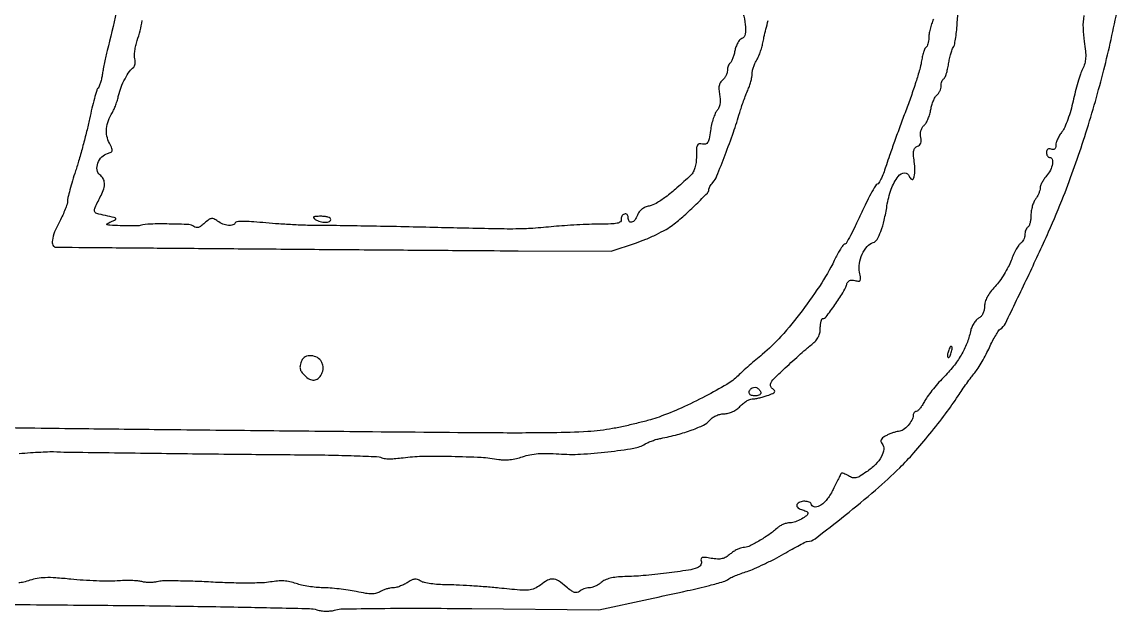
# Model space of a CAD drawing. Extents: x 0 to 5034, y 0 to 2560.
# Drawn here: x 2859.3 to 3212.8, y 1129.5 to 1319.8 of the extents above; entities that cross this region are included whole.
import ezdxf

# ---------------------------------------------------------------- set-up
doc = ezdxf.new("R2010")
doc.units = 0

msp = doc.modelspace()

# ---------------------------------------------------------------- linework, layer by layer
for points in [[(2889.757893, 1322.886298, -0.008039), (2886.822389, 1310.5, 0.00702), (2886.395196, 1308.713704, 0.004617), (2885.951493, 1306.646875, 0.004645), (2885.556864, 1304.62703, 0.008928), (2885.284604, 1303, -0.018073), (2885.020043, 1301.579116, -0.01896), (2884.656926, 1300.203855, -0.018995), (2884.254877, 1299.04538, -0.075763), (2883.880305, 1298.396103, 0.095024), (2883.450779, 1297.581081, 0.00618), (2882.700617, 1295.003245, 0.008816), (2881.893571, 1291.884143, 0.006454), (2881.103862, 1288.396103, -0.008023), (2880.18996, 1284.417541, -0.005051), (2879.001162, 1279.799172, -0.00507), (2877.739553, 1275.278963, -0.009263), (2876.605053, 1271.622355, 0.006324), (2875.607501, 1268.472684, 0.007907), (2874.765234, 1265.524308, 0.006547), (2874.132035, 1263.037782, 0.059133), (2874, 1261.92527, -0.076032), (2873.84843, 1260.934279, -0.015635), (2873.265625, 1259.25912, -0.016113), (2872.457027, 1257.337519, -0.014542), (2871.5, 1255.403975, 0.023361), (2869.854098, 1251.925711, 0.061953), (2869.117716, 1249.280573, 0.129822), (2869.297881, 1247.655751, 0.31135), (2870.25, 1247.006476, -0.003311), (2871.250452, 1247.005036, -0.000006), (2888.464063, 1246.866082, -0.000043), (2907.790825, 1246.708175, -0.000027), (2930.5, 1246.519443, 0.000118), (2955.288629, 1246.31797, 0.000106), (2980.98125, 1246.120708, 0.000107), (3004.033981, 1245.953536, 0.000336), (3019.5, 1245.855063), (3049.5, 1245.684194), (3057.340987, 1248.330131, 0.017606), (3060.647855, 1249.577336, 0.014299), (3064.100394, 1251.137667, 0.01454), (3067.201556, 1252.760594, 0.036016), (3069.340987, 1254.17213, 0.017606), (3073.057819, 1257.24242, 0.012795), (3076.978667, 1260.904033, 0.006277), (3080.538725, 1264.492454, 0.194622), (3081, 1265.632622, -0.109109), (3081.08228, 1266.005188, -0.023179), (3081.391573, 1266.597742, -0.023216), (3081.822733, 1267.264763, -0.020239), (3082.333015, 1267.921259, 0.079097), (3083.590038, 1270.002489, 0.004783), (3086.275972, 1276.807858, 0.007898), (3088.943006, 1284.101774, 0.012156), (3090.995666, 1290.5, -0.00917), (3091.549125, 1292.261245, -0.006186), (3092.242088, 1294.250644, -0.006232), (3092.960277, 1296.158557, -0.012312), (3093.586245, 1297.651129, 0.021859), (3094.127495, 1299.014069, 0.018236), (3094.584709, 1300.503492, 0.018622), (3094.902743, 1301.898587, 0.046758), (3095, 1302.936312, -0.051109), (3095.100114, 1303.913172, -0.026899), (3095.41179, 1305.094091, -0.026461), (3095.864996, 1306.281045, -0.036676), (3096.401839, 1307.285183, 0.037554), (3096.985606, 1308.38171, 0.017549), (3097.581396, 1309.877523, 0.017275), (3098.099358, 1311.497827, 0.023149), (3098.448813, 1313, -0.011839), (3098.820998, 1314.78149, -0.003905), (3099.450162, 1317.38125, -0.003886), (3100.193159, 1320.254765, -0.004398)], [(2736.5, 1132.580122, -0.000021), (2770.646578, 1132.312905, -0.000013), (2810.590625, 1131.997622, -0.000013), (2849.917737, 1131.685158, -0.000024), (2882, 1131.427887, -0.001215), (2908.909151, 1131.145395, -0.001915), (2932.008036, 1130.758277, -0.00051), (2952.124782, 1130.323558, -0.069522), (2954.511103, 1129.934911, 0.041709), (2955.930897, 1129.622038, 0.031008), (2957.532878, 1129.507249, 0.030976), (2959.139032, 1129.591482, 0.041266), (2960.571517, 1129.877113, -0.06604), (2962.865045, 1130.217674, -0.001299), (2974.751096, 1130.371306, -0.003085), (2988.651042, 1130.429081, -0.002063), (3004.560414, 1130.331407), (3045.5, 1129.91117), (3061.5, 1133.360354, 0.001476), (3074.128209, 1136.12169, 0.007233), (3081.235907, 1137.806106, 0.009298), (3085.738701, 1139.031729, 0.094077), (3087.460631, 1139.910641, -0.059245), (3088.130536, 1140.313296, -0.00823), (3089.622071, 1140.955172, -0.009328), (3091.422536, 1141.656148, -0.007787), (3093.359186, 1142.334783, 0.022008), (3095.707635, 1143.233473, 0.008813), (3098.840967, 1144.659558, 0.008701), (3102.169221, 1146.31742, 0.010863), (3105.19703, 1147.976505, -0.00352), (3107.91552, 1149.518435, -0.005328), (3110.304426, 1150.818098, -0.002218), (3112.359899, 1151.896479, -0.120256), (3112.784093, 1152, 0.165657), (3115.307964, 1152.859789, 0.004091), (3125.057018, 1160.502089, 0.009684), (3134.810295, 1168.591227, 0.016123), (3142.6632, 1175.819582, 0.018288), (3147.157065, 1180.566951, 0.00985), (3152.358723, 1186.721288, 0.009802), (3157.415257, 1193.204386, 0.015285), (3161.48518, 1199, -0.005766), (3162.79242, 1200.938976, -0.004316), (3164.275397, 1203.045689, -0.004363), (3165.706491, 1205.005518, -0.009946), (3166.828663, 1206.453408, 0.026665), (3167.911166, 1207.950923, 0.011086), (3169.216747, 1210.078375, 0.010931), (3170.517678, 1212.423975, 0.013883), (3171.609823, 1214.646385, -0.011065), (3172.605054, 1216.700749, -0.014265), (3173.613654, 1218.53917, -0.012041), (3174.528248, 1220.016303, -0.110128), (3175.065894, 1220.540725, 0.142433), (3176.757429, 1222.414755, 0.001717), (3183.934097, 1237.352999, 0.005763), (3190.696545, 1251.985919, 0.012218), (3195.523191, 1263.5, 0.015754), (3202.348687, 1282.73397, 0.014279), (3208.196081, 1302.996987, 0.014677), (3212.695914, 1322.836807, 0.020656)], [(2858.400095, 1180.421612, -0.002609), (2862.030991, 1180.674653, -0.00323), (2865.414403, 1180.870777, -0.002652), (2868.256804, 1181.00201, -0.024), (2869.5, 1180.993111, 0.01055), (2873.912468, 1180.842808, 0.000143), (2900.974676, 1180.500035, 0.000469), (2927.820417, 1180.192875, 0.000826), (2950, 1179.996554, -0.003005), (2959.463211, 1179.871545, -0.004712), (2967.596875, 1179.638499, -0.001432), (2974.630155, 1179.35045, -0.158251), (2975.5, 1179.025326, 0.152676), (2976.195991, 1178.756513, 0.016944), (2977.919995, 1178.701875, 0.019388), (2980.026682, 1178.788245, 0.01455), (2982.334024, 1179.040385, -0.030821), (2988.332447, 1179.499075, -0.008149), (2997.950449, 1179.483682, -0.007972), (3007.52885, 1179.159419, -0.033929), (3013.214191, 1178.48764, 0.046535), (3014.862132, 1178.334864, 0.027737), (3016.830403, 1178.445242, 0.026524), (3018.903406, 1178.789396, 0.028568), (3020.876456, 1179.345392, -0.034902), (3023.277858, 1179.989402, -0.028364), (3025.918585, 1180.349501, -0.024275), (3028.962444, 1180.441682, -0.014306), (3032.597902, 1180.271143, 0.031753), (3039.595788, 1180.187158, 0.015752), (3048.445811, 1180.923271, 0.012604), (3056.806823, 1182.0989, 0.096729), (3060.5, 1183.479577, -0.034357), (3061.47948, 1183.991908, -0.01662), (3062.79375, 1184.516851, -0.016396), (3064.205099, 1184.975145, -0.022642), (3065.5, 1185.286426, 0.017061), (3070.874517, 1186.515141, 0.023268), (3075.613547, 1188.009192, 0.024505), (3079.345239, 1189.591016, 0.108058), (3081.213614, 1191.05673, -0.066035), (3082.106342, 1191.886081, -0.046862), (3083.291792, 1192.569678, -0.045823), (3084.617999, 1193.035586, -0.054512), (3085.931405, 1193.217113, 0.058196), (3087.29311, 1193.415519, 0.044047), (3088.713598, 1193.932402, 0.043411), (3090.045007, 1194.701425, 0.051559), (3091.142105, 1195.651264, -0.034161), (3092.110173, 1196.550065, -0.034017), (3093.192923, 1197.310059, -0.036057), (3094.228487, 1197.838589, -0.100293), (3095.025091, 1198, 0.042734), (3095.88245, 1198.07341, 0.013445), (3097.145584, 1198.326463, 0.013322), (3098.546059, 1198.685928, 0.014385), (3099.889609, 1199.111362, 0.011846), (3101.685711, 1199.785617, 0.148329), (3102.245059, 1200.23547, 0.34382), (3102.214406, 1200.718655, 0.053489), (3101.457117, 1201.407698, -0.195895), (3100.9128, 1202.290476, -0.185371), (3101.124165, 1203.328157, -0.056859), (3102.394267, 1204.895197, -0.006488), (3105.689103, 1208.046336, -0.003234), (3108.129949, 1210.291511, -0.003138), (3110.624152, 1212.527763, -0.003097), (3112.842251, 1214.467119, -0.011597), (3114.270818, 1215.64392, 0.042158), (3115.515608, 1216.803877, 0.064338), (3116.357777, 1218.014253, 0.067578), (3116.83798, 1219.352809, 0.052422), (3117, 1220.89392, -0.024553), (3117.058488, 1222.084231, -0.039057), (3117.237203, 1223.087589, -0.046238), (3117.495247, 1223.801694, -0.290706), (3117.8075, 1224, 0.235109), (3118.861677, 1224.524697, 0.007892), (3121.690384, 1228.393357, 0.01431), (3124.275478, 1232.279861, 0.062833), (3125.429081, 1234.776554, -0.062016), (3125.847277, 1235.68552, -0.132922), (3126.407007, 1236.208454, -0.129319), (3127.165229, 1236.385924, -0.057185), (3128.191299, 1236.239723, 0.041307), (3129.383266, 1236.031172, 0.299473), (3129.871395, 1236.292353, 0.162515), (3129.997959, 1237.006792, 0.01263), (3129.660889, 1238.945557, -0.091032), (3129.616302, 1241.761586, -0.066392), (3130.53829, 1244.759931, -0.069838), (3132.131108, 1247.242968, -0.139304), (3134.062421, 1248.519812, 0.188234), (3135.307974, 1249.525901, 0.039752), (3136.520055, 1252.10203, 0.033126), (3137.622465, 1255.741936, 0.01778), (3138.519835, 1260.350719, -0.046971), (3139.895811, 1265.725557, -0.075475), (3142.139359, 1269.880019, -0.216484), (3144.211173, 1271.00805, -0.36141), (3145.731278, 1269.919592, 0.187146), (3146.433732, 1268.947589, 0.491126), (3147.123559, 1269.190095, 0.078018), (3147.517449, 1271.570605, 0.036134), (3147.316456, 1274.707853, -0.016646), (3147.089546, 1276.904642, -0.07021), (3147.182696, 1278.222744, -0.126774), (3147.595084, 1279.048971, -0.122924), (3148.359666, 1279.584522, 0.092769), (3149.040491, 1280.003266, 0.120828), (3149.448554, 1280.607629, 0.100534), (3149.574042, 1281.421405, 0.049668), (3149.420557, 1282.460502, -0.064928), (3149.298971, 1283.501867, -0.063805), (3149.44706, 1284.546056, -0.063911), (3149.853233, 1285.517646, -0.065539), (3150.488885, 1286.346028, 0.066268), (3151.156186, 1287.218272, 0.028842), (3151.809139, 1288.526138, 0.027916), (3152.352301, 1290.016165, 0.033229), (3152.689457, 1291.473773, -0.02967), (3153.007552, 1292.894933, -0.029217), (3153.492876, 1294.275976, -0.030539), (3154.061548, 1295.431266, -0.090142), (3154.628244, 1296.106433, 0.066567), (3155.153412, 1296.675692, 0.04449), (3155.597047, 1297.444664, 0.044355), (3155.899223, 1298.283652, 0.064352), (3156, 1299.063428, -0.043622), (3156.064288, 1299.798899, -0.044764), (3156.255165, 1300.505471, -0.048884), (3156.535237, 1301.083778, -0.11767), (3156.868648, 1301.41882, 0.156901), (3157.244739, 1301.85997, 0.020258), (3157.680474, 1303.038347, 0.022036), (3158.090445, 1304.521945, 0.016746), (3158.412508, 1306.178222, -0.014163), (3158.732752, 1307.871777, -0.016223), (3159.136536, 1309.468722, -0.015486), (3159.562217, 1310.792742, -0.083616), (3159.929111, 1311.450386, 0.118044), (3160.279616, 1312.193503, 0.011477), (3160.643692, 1314.163213, 0.014049), (3160.961855, 1316.56455, 0.010666), (3161.1802, 1319.211616, -0.012703), (3161.577226, 1323.796821, -0.072213)], [(3092.054586, 1322.407703, -0.054438), (3092.7732, 1318.953897, -0.056301), (3092.721995, 1315.776371, -0.275626), (3091.656427, 1314.421653, 0.128703), (3090.996083, 1313.947823, 0.04616), (3090.33683, 1312.984474, 0.042042), (3089.777285, 1311.744328, 0.038611), (3089.413837, 1310.392404, -0.020435), (3089.10358, 1309.044957, -0.025179), (3088.70099, 1307.819951, -0.024891), (3088.269256, 1306.847029, -0.138324), (3087.886637, 1306.429938, 0.115964), (3087.54639, 1306.090322, 0.049279), (3087.26045, 1305.508737, 0.045194), (3087.065637, 1304.799718, 0.044484), (3087, 1304.063428, -0.072301), (3086.884873, 1303.271422, -0.044596), (3086.536926, 1302.394768, -0.043802), (3086.026903, 1301.571266, -0.059071), (3085.423578, 1300.936576, 0.084196), (3084.730584, 1300.130452, 0.086832), (3084.351324, 1299.14929, 0.066631), (3084.272306, 1297.88779, 0.028742), (3084.487723, 1296.213751, -0.031932), (3084.68536, 1294.596501, -0.053722), (3084.617654, 1293.23202, -0.063891), (3084.284308, 1292.092237, -0.076686), (3083.686472, 1291.14962, 0.077741), (3083.084178, 1290.195554, 0.022437), (3082.463116, 1288.560825, 0.021986), (3081.919832, 1286.629709, 0.02181), (3081.546537, 1284.653188, -0.012218), (3081.095016, 1281.982606, -0.088033), (3080.627782, 1280.769115, -0.207184), (3079.95017, 1280.286323, -0.117093), (3078.924209, 1280.309569, 0.094844), (3077.905546, 1280.377568, 0.252763), (3077.330623, 1279.969185, 0.103326), (3077.057816, 1278.910059, 0.011545), (3077, 1276.40638, -0.027184), (3076.888565, 1274.358267, -0.044815), (3076.547297, 1272.659747, -0.053701), (3075.97763, 1271.293925, -0.075973), (3075.177255, 1270.25, -0.010475), (3070.740274, 1266.16523, -0.021152), (3067.048608, 1263.174766, -0.026075), (3064.024359, 1261.165563, -0.084418), (3061.781074, 1260.306215, 0.053106), (3060.491737, 1259.902415, 0.061482), (3059.383769, 1259.249617, 0.065156), (3058.519562, 1258.385464, 0.073125), (3057.946527, 1257.359355, -0.062439), (3057.104935, 1255.774049, -0.176943), (3056.09276, 1255.069958, -0.338246), (3055.319172, 1255.392304, -0.131667), (3055, 1256.583333, 0.082033), (3054.90556, 1257.155078, 0.125976), (3054.632812, 1257.573171, 0.145885), (3054.225754, 1257.771012, 0.125414), (3053.75, 1257.72959, 0.101217), (3053.290871, 1257.455545, 0.083147), (3052.93787, 1257.005389, 0.080689), (3052.743071, 1256.45131, 0.0866), (3052.740621, 1255.877993, -0.288268), (3052.455758, 1255.190516, -0.104079), (3051.442041, 1254.750834, -0.041969), (3049.436099, 1254.513139, -0.007899), (3045.740621, 1254.445657, 0.007977), (3042.426687, 1254.384628, 0.004545), (3038.423807, 1254.210562, 0.004538), (3034.396493, 1253.962072, 0.00749), (3031, 1253.670353, -0.00801), (3024.199342, 1253.093386, -0.015481), (3018.743125, 1252.887817, -0.007077), (3011.132499, 1252.944558, -0.000564), (2991, 1253.402385, 0.000853), (2980.231135, 1253.641047, 0.000935), (2969.7875, 1253.835149, 0.000872), (2960.855905, 1253.968865, 0.004703), (2956, 1253.987415, -0.00885), (2952.062427, 1254.035113, -0.004749), (2947.20625, 1254.226111, -0.004727), (2942.255384, 1254.514889, -0.007382), (2938, 1254.866673, 0.008094), (2934.156679, 1255.17888, 0.015454), (2931.060545, 1255.284067, 0.010365), (2928.642665, 1255.241328, 0.302909), (2928.166667, 1254.896707, -0.238118), (2927.403325, 1254.189327, -0.093379), (2925.933406, 1254.051311, -0.072361), (2924.133783, 1254.486119, -0.063297), (2922.44113, 1255.428399, 0.041544), (2921.283358, 1256.140386, 0.156889), (2920.453325, 1256.271841, 0.126732), (2919.598594, 1255.904108, 0.023285), (2918.279315, 1254.781625, -0.030637), (2917.177727, 1253.871918, -0.083947), (2916.277206, 1253.42404, -0.124114), (2915.498324, 1253.387357, -0.118289), (2914.779315, 1253.721808, 0.158675), (2913.209517, 1254.305783, 0.006006), (2906.875961, 1254.492072, 0.010196), (2900.737436, 1254.473659, 0.057622), (2897.5, 1254.022362, -0.055612), (2896.848503, 1253.928882, -0.004874), (2895.178125, 1253.892705, -0.006345), (2893.179398, 1253.894269, -0.004893), (2891, 1253.944965, -0.003545), (2887.714743, 1254.076888, -0.087917), (2886.833391, 1254.276391, -0.615421), (2886.810959, 1254.598903, -0.032327), (2888, 1255.206252, 0.014982), (2889.518296, 1255.916535, 0.488395), (2889.586561, 1256.262847, 0.158737), (2889.073435, 1256.571779, 0.003676), (2886.27517, 1257.196737, -0.018787), (2883.431717, 1257.922633, -0.273481), (2882.752962, 1258.652143, -0.16792), (2882.891924, 1259.831685, -0.006778), (2884.843872, 1263.736431, 0.045818), (2885.715927, 1265.885108, 0.088778), (2885.931397, 1267.720195, 0.11209), (2885.492012, 1269.228544, 0.108604), (2884.441002, 1270.419482, -0.209849), (2883.55623, 1271.944443, -0.115149), (2883.813471, 1274.128236, -0.102521), (2885.069089, 1276.172207, -0.140876), (2886.913827, 1277.267214, 0.039627), (2888.075571, 1277.671629, 0.249005), (2888.451983, 1278.148201, 0.152461), (2888.360698, 1278.89171, 0.013456), (2887.524555, 1280.615309, -0.074142), (2886.739082, 1282.904272, -0.070002), (2886.633561, 1285.369633, -0.064742), (2887.224138, 1287.934595, -0.04996), (2888.487824, 1290.514667, 0.035762), (2889.021217, 1291.529813, 0.015178), (2889.59448, 1292.957034, 0.014926), (2890.116643, 1294.523592, 0.018923), (2890.5, 1296, -0.038804), (2891.302141, 1298.651475, -0.029483), (2892.56925, 1301.412227, -0.029694), (2894.022742, 1303.790352, -0.08713), (2895.3703, 1305.147642, 0.145266), (2895.682844, 1305.544494, 0.060201), (2895.859038, 1306.211291, 0.052636), (2895.88571, 1307.021608, 0.045909), (2895.747092, 1307.859119, -0.070767), (2895.62618, 1308.910693, -0.02486), (2895.742646, 1310.429581, -0.024101), (2896.038694, 1312.10954, -0.02595), (2896.489839, 1313.711477, 0.039281), (2898.126459, 1320.178144, 0.006323)], [(3153.504282, 1320.664492, 0.021027), (3152.928342, 1319.104789, 0.017223), (3152.441883, 1317.395338, 0.017563), (3152.103749, 1315.790643, 0.043166), (3152, 1314.591136, -0.032407), (3151.936022, 1313.605076, -0.037861), (3151.744835, 1312.686807, -0.041282), (3151.466104, 1311.954031, -0.143786), (3151.131352, 1311.58118, 0.158623), (3150.756282, 1311.138221, 0.020155), (3150.324625, 1309.947079, 0.021995), (3149.920258, 1308.447457, 0.016654), (3149.604849, 1306.772163, -0.032217), (3149.085706, 1304.41968, -0.006728), (3147.856927, 1300.376823, -0.007034), (3146.298998, 1295.716085, -0.006598), (3144.578273, 1291, 0.002511), (3142.769667, 1286.166121, 0.002274), (3140.948024, 1281.151696, 0.002276), (3139.35787, 1276.647191, 0.007278), (3138.354776, 1273.622794, -0.014308), (3137.561841, 1271.339957, -0.019763), (3136.712385, 1269.34441, -0.016744), (3135.90525, 1267.776672, -0.175614), (3135.368235, 1267.311177, 0.170888), (3134.763588, 1266.796698, 0.006773), (3133.316285, 1264.231848, 0.011289), (3131.688226, 1261.086388, 0.007672), (3129.972161, 1257.438382, -0.006646), (3128.279301, 1253.820445, -0.01053), (3126.723397, 1250.772525, -0.00475), (3125.341184, 1248.257703, -0.271044), (3124.90072, 1248, 0.231481), (3124.485628, 1247.796948, 0.017432), (3123.729744, 1246.751563, 0.021239), (3122.890267, 1245.378365, 0.014406), (3122.047838, 1243.75, -0.030837), (3117.444739, 1235.526026, -0.019191), (3111.108094, 1226.465559, -0.019261), (3104.296922, 1218.165718, -0.040462), (3098.278024, 1212.396722, 0.005435), (3096.224873, 1210.68766, 0.004101), (3094.005138, 1208.7671, 0.004146), (3091.948751, 1206.927702, 0.009565), (3090.441596, 1205.503297, -0.060646), (3086.825328, 1202.724611, -0.013086), (3079.91683, 1198.879748, -0.014236), (3072.129065, 1195.086931, -0.019783), (3064.939348, 1192.17199, -0.018279), (3062.155007, 1191.282963, -0.007084), (3058.240363, 1190.248532, -0.007002), (3053.962959, 1189.246239, -0.008605), (3049.942867, 1188.435692, -0.031275), (3041.970644, 1187.480733, -0.011088), (3030.483297, 1187.084093, -0.00494), (3011.010739, 1187.036181, -0.000562), (2967.003519, 1187.412133, -0.000152), (2936.809196, 1187.713154, -0.000155), (2906.866659, 1188.03005, -0.00015), (2880.883096, 1188.320936, -0.000655), (2865.5, 1188.517945, 0.001461), (2849.059044, 1188.701999, 0.000231), (2816.790625, 1188.953984, 0.000257)], [(3202.040891, 1321.796422, 0.043025), (3201.795123, 1317.778185, 0.033397), (3202.196396, 1313.413491, -0.014417), (3202.603195, 1310.292571, -0.040487), (3202.646894, 1308.091577, -0.053544), (3202.341027, 1306.288811, -0.046515), (3201.651295, 1304.5, 0.033829), (3200.974285, 1302.868532, 0.009408), (3200.137497, 1300.228054, 0.009451), (3199.301121, 1297.19631, 0.009786), (3198.590276, 1294.16997, -0.017035), (3197.841171, 1291.176357, -0.017068), (3196.890415, 1288.242655, -0.017162), (3195.887541, 1285.745232, -0.062667), (3195.009628, 1284.285111, 0.030892), (3194.240492, 1283.172252, 0.028399), (3193.590328, 1281.942097, 0.029551), (3193.138254, 1280.777714, 0.077971), (3193, 1279.896526, -0.058967), (3192.908952, 1279.127185, -0.160678), (3192.623975, 1278.666756, -0.185668), (3192.153065, 1278.505046, -0.082697), (3191.5, 1278.638374, 0.07771), (3190.868337, 1278.773866, 0.166138), (3190.393809, 1278.640962, 0.166102), (3190.099775, 1278.245425, 0.077669), (3190, 1277.606989, 0.060338), (3190.07443, 1276.992458, 0.07906), (3190.29375, 1276.472053, 0.097154), (3190.618592, 1276.123597, 0.157984), (3191, 1276, -0.325013), (3191.814893, 1275.407736, -0.120318), (3191.926452, 1273.909771, -0.075511), (3191.265776, 1271.888287, -0.062037), (3190, 1270, 0.029896), (3189.232228, 1268.999786, 0.02874), (3188.578158, 1267.902258, 0.029985), (3188.116625, 1266.868811, 0.085245), (3187.968197, 1266.09699, -0.066328), (3187.853094, 1265.347446, -0.029045), (3187.514453, 1264.398909, -0.028114), (3187.032526, 1263.41931, -0.03355), (3186.468197, 1262.55887, 0.062136), (3185.904806, 1261.582712, 0.030935), (3185.431283, 1260.233303, 0.030138), (3185.107762, 1258.754498, 0.0388), (3185, 1257.367887, -0.028472), (3184.926514, 1256.07845, -0.034799), (3184.70625, 1254.891131, -0.037328), (3184.386265, 1253.949634, -0.154968), (3184, 1253.5, 0.109294), (3183.616529, 1253.127192, 0.050681), (3183.29375, 1252.507946, 0.046829), (3183.074097, 1251.759974, 0.048048), (3183, 1250.990673, -0.06151), (3182.903339, 1250.207909, -0.051352), (3182.617223, 1249.420039, -0.053481), (3182.195802, 1248.744591, -0.089157), (3181.696929, 1248.29969, 0.109639), (3181.085092, 1247.707791, 0.019297), (3180.250758, 1246.331454, 0.020098), (3179.3846, 1244.610078, 0.016873), (3178.603636, 1242.722282, -0.030331), (3177.671458, 1240.630125, -0.018698), (3176.338571, 1238.286947, -0.01873), (3174.841696, 1236.061145, -0.031671), (3173.406707, 1234.332403, 0.027042), (3171.938898, 1232.597043, 0.040331), (3170.871153, 1230.921548, 0.047187), (3170.217246, 1229.341785, 0.074676), (3170, 1227.895305, -0.051561), (3169.871117, 1226.648819, -0.064111), (3169.489323, 1225.548934, -0.070286), (3168.879904, 1224.662903, -0.084339), (3168.081282, 1224.043501, 0.090764), (3167.294962, 1223.417422, 0.042081), (3166.519587, 1222.361146, 0.039842), (3165.870129, 1221.080921, 0.044338), (3165.459245, 1219.758317, -0.041988), (3164.284815, 1215.914346, -0.037889), (3162.452141, 1212.179593, -0.035067), (3159.927698, 1208.505684, -0.02654), (3156.681462, 1204.843093, 0.014373), (3154.850226, 1202.875549, 0.012495), (3153.044901, 1200.713825, 0.012664), (3151.509372, 1198.674881, 0.035741), (3150.579696, 1197.154115, -0.022705), (3149.883861, 1195.946255, -0.030598), (3149.141556, 1194.926521, -0.031265), (3148.450296, 1194.188834, -0.191119), (3147.97432, 1194, 0.126302), (3147.600228, 1193.903971, 0.097943), (3147.276864, 1193.632812, 0.087411), (3147.053719, 1193.227572, 0.076027), (3146.968197, 1192.75, -0.119549), (3146.540183, 1191.162835, -0.057798), (3145.315587, 1189.43599, -0.058092), (3143.746034, 1188.05261, -0.13181), (3142.268557, 1187.52286, 0.043483), (3141.427728, 1187.379326, 0.018802), (3140.33961, 1187.050363, 0.018438), (3139.201188, 1186.611353, 0.023264), (3138.185433, 1186.118873, 0.03048), (3137.094, 1185.436257, 0.12784), (3136.6016, 1184.847663, 0.19684), (3136.569159, 1184.243402, 0.089651), (3136.96499, 1183.542184, -0.205584), (3137.493457, 1181.753031, -0.096878), (3136.740749, 1179.415027, -0.070366), (3134.816256, 1176.857668, -0.044821), (3131.952769, 1174.467269, -0.015474), (3129.802078, 1173.073316, -0.08019), (3128.493421, 1172.544414, -0.128611), (3127.39517, 1172.57932, -0.067767), (3126.142272, 1173.143222, 0.022027), (3125.332447, 1173.600681, 0.034664), (3124.597331, 1173.912221, 0.038152), (3124.014028, 1174.06445, 0.291163), (3123.763468, 1173.962145, 0.036543), (3123.557127, 1173.620584, 0.001313), (3122.867904, 1172.256194, 0.00241), (3122.064798, 1170.636505, 0.001686), (3121.174616, 1168.803621, -0.050245), (3119.351476, 1165.824349, -0.076295), (3117.173565, 1163.716959, -0.144458), (3115.340147, 1163.089545, -0.334676), (3114.210899, 1163.867304, 0.219054), (3113.45891, 1164.669594, 0.093445), (3111.983479, 1164.968841, 0.088414), (3110.427874, 1164.713628, 0.171204), (3109.458401, 1163.932692, 0.189716), (3109.377158, 1163.482644, 0.133697), (3109.608928, 1163.017417, 0.092644), (3110.142843, 1162.604735, 0.054424), (3110.899384, 1162.316061, -0.021866), (3111.704118, 1162.067566, -0.032215), (3112.382944, 1161.774433, -0.033456), (3112.876577, 1161.479251, -0.246036), (3113, 1161.243611, -0.228073), (3112.553468, 1160.315608, -0.041134), (3110.918382, 1159.216973, -0.043212), (3108.958419, 1158.334568, -0.080807), (3107.25, 1158.031803, 0.056223), (3106.260767, 1157.906032, 0.03512), (3105.146875, 1157.550448, 0.034956), (3104.084476, 1157.038434, 0.052492), (3103.25, 1156.437807, -0.030182), (3100.479273, 1154.249844, -0.02103), (3097.115222, 1152.112478, -0.018233), (3093.910395, 1150.413364, -0.113238), (3092.108601, 1150, 0.082342), (3091.251668, 1149.857914, 0.032212), (3090.140546, 1149.397245, 0.030809), (3088.978417, 1148.733357, 0.033469), (3087.940123, 1147.948069, -0.044413), (3086.57456, 1146.961418, -0.078027), (3085.284328, 1146.444322, -0.069473), (3083.795663, 1146.31491, -0.028848), (3081.784606, 1146.536391, 0.011851), (3079.783036, 1146.825948, 0.092344), (3078.846276, 1146.765729, 0.290393), (3078.495721, 1146.394822, 0.140505), (3078.554963, 1145.717364, -0.115235), (3078.642029, 1145.085597, -0.105778), (3078.445817, 1144.458585, -0.094095), (3077.98254, 1143.910446, -0.072175), (3077.307471, 1143.5082, -0.061762), (3074.437268, 1142.714155, -0.006065), (3067.311701, 1141.750644, -0.008408), (3059.830133, 1140.958704, -0.016549), (3053.859016, 1140.626676, 0.01937), (3051.233885, 1140.465851, 0.03572), (3049.127409, 1140.101371, 0.044681), (3047.482729, 1139.534269, 0.078456), (3046.280276, 1138.75, -0.043808), (3045.393576, 1138.08016, -0.034634), (3044.332677, 1137.514062, -0.035703), (3043.266066, 1137.125264, -0.069655), (3042.371259, 1137, 0.04987), (3041.532903, 1136.916174, 0.03798), (3040.644281, 1136.665224, 0.038939), (3039.8396, 1136.297156, 0.069753), (3039.260337, 1135.860337, -0.152308), (3038.540003, 1135.482475, -0.130265), (3037.682518, 1135.549718, -0.071338), (3036.563739, 1136.131831, -0.019329), (3034.983611, 1137.360337, 0.029727), (3032.441551, 1139.253289, 0.128959), (3030.674453, 1139.847, 0.144091), (3028.952645, 1139.464533, 0.040453), (3026.632987, 1137.925948, -0.061389), (3024.745336, 1136.784422, -0.086784), (3022.844983, 1136.302959, -0.039581), (3019.96464, 1136.314831, -0.004266), (3013.324451, 1136.925948, 0.005088), (3008.773978, 1137.337197, 0.004226), (3003.925145, 1137.684497, 0.004267), (2999.477407, 1137.927223, 0.011497), (2996.312753, 1138, -0.016879), (2993.747108, 1138.086637, -0.018713), (2991.280507, 1138.346415, -0.018403), (2989.205958, 1138.722109, -0.085782), (2988.084527, 1139.179285, 0.058568), (2987.01175, 1139.685959, 0.109459), (2986.061372, 1139.787262, 0.088426), (2985.023211, 1139.479436, 0.028857), (2983.633279, 1138.679285, -0.031714), (2982.501704, 1138.036437, -0.026009), (2981.221401, 1137.49329, -0.026763), (2979.988233, 1137.117627, -0.060621), (2979.021614, 1137, 0.046954), (2978.096692, 1136.91295, 0.026766), (2977.005474, 1136.644523, 0.026528), (2975.926577, 1136.253427, 0.03938), (2975.035129, 1135.789865, -0.079695), (2973.778076, 1135.259588, -0.060107), (2972.287328, 1135.079731, -0.039154), (2970.269353, 1135.237998, -0.011787), (2967.238502, 1135.789865, 0.013119), (2964.635135, 1136.256734, 0.0089), (2961.649591, 1136.657416, 0.008972), (2958.750632, 1136.941449, 0.017711), (2956.439805, 1137.043893, -0.021806), (2954.276101, 1137.157569, -0.015301), (2951.855743, 1137.465864, -0.015474), (2949.552147, 1137.904685, -0.030926), (2947.771235, 1138.418755, 0.034132), (2945.819955, 1138.968487, 0.036707), (2943.85895, 1139.230835, 0.034956), (2941.798032, 1139.209663, 0.026139), (2939.545857, 1138.909665, -0.038779), (2936.939333, 1138.629245, -0.006892), (2932.030079, 1138.551334, -0.007418), (2926.260846, 1138.62489, -0.006625), (2920.274622, 1138.869469, 0.004963), (2914.433524, 1139.127571, 0.00655), (2909.10567, 1139.240184, 0.004854), (2904.653266, 1139.232733, 0.06186), (2903, 1139.008269, -0.040162), (2901.861025, 1138.803095, -0.024748), (2900.5, 1138.737089, -0.024747), (2899.138981, 1138.805894, -0.040129), (2898, 1139.013403, 0.04447), (2896.675638, 1139.242848, 0.013146), (2894.61875, 1139.358927, 0.013083), (2892.289073, 1139.368058, 0.01374), (2890, 1139.254143, -0.020877), (2887.243434, 1139.156372, -0.007652), (2883.344718, 1139.240592, -0.00757), (2879.081779, 1139.462651, -0.009), (2875.067124, 1139.805462, 0.008346), (2870.203399, 1140.227178, 0.024075), (2866.821273, 1140.300437, 0.033971), (2864.204934, 1140.052721, 0.044247), (2861.875329, 1139.456013, -0.025081), (2859.861708, 1138.85724, -0.053784), (2858.257112, 1138.645141, -0.059254)]]:
    msp.add_lwpolyline(points, format="xyb")
for points in [[(2954, 1256, 0.072084), (2955.547831, 1255.29048, 0.071596), (2957.23706, 1255.04735, 0.097179), (2958.530389, 1255.301117, 0.304766), (2959, 1256, 0.267845), (2958.778455, 1256.383899, 0.057513), (2958.045312, 1256.701752, 0.045617), (2956.995198, 1256.917922, 0.029148), (2955.75, 1256.984687, 0.010814), (2954.143611, 1256.942368, 0.116665), (2953.52332, 1256.763835, 0.473162), (2953.470206, 1256.462332, 0.07201)], [(3158.345077, 1213.456872, 0.036107), (3158.155034, 1212.82971, 0.043827), (3158.072725, 1212.221181, 0.049528), (3158.09917, 1211.714357, 0.159916), (3158.249458, 1211.417209, 0.354513), (3158.4811, 1211.393026, 0.101575), (3158.756817, 1211.665682, 0.055867), (3159.039435, 1212.212661, 0.027385), (3159.279377, 1212.960337, 0.022817), (3159.602861, 1214.476903, 0.322211), (3159.370312, 1214.947587, 0.420372), (3158.945646, 1214.812772, 0.025281)], [(2949.606989, 1210.418213, 0.033597), (2949.121484, 1208.844467, 0.107534), (2949.102021, 1207.752717, 0.110831), (2949.537368, 1206.770426, 0.036881), (2950.571429, 1205.571429, 0.070772), (2952.12931, 1204.401582, 0.146425), (2953.60342, 1204.084304, 0.16109), (2954.914071, 1204.63569, 0.090684), (2956, 1206, 0.049536), (2956.427444, 1207.032794, 0.073486), (2956.570368, 1208, 0.073486), (2956.427444, 1208.967206, 0.049536), (2956, 1210, 0.14436), (2954.659865, 1211.359739, 0.110596), (2952.647444, 1211.950688, 0.122424), (2950.729686, 1211.60506, 0.198144)], [(3097.770833, 1200.1875, -0.179733), (3097.755382, 1199.732137, -0.142962), (3097.446404, 1199.345, -0.098609), (3096.860897, 1199.085896, -0.055066), (3096.083333, 1199, -0.065198), (3094.805115, 1199.167385, -0.196257), (3094.117382, 1199.688046, -0.241718), (3094.070848, 1200.45172, -0.093249), (3094.6875, 1201.354167, -0.155894), (3095.468249, 1201.756771, -0.132907), (3096.393926, 1201.666264, -0.11722), (3097.235871, 1201.09629, -0.105531)]]:
    msp.add_lwpolyline(points, format="xyb", close=True)

doc.saveas('drawing.dxf')
